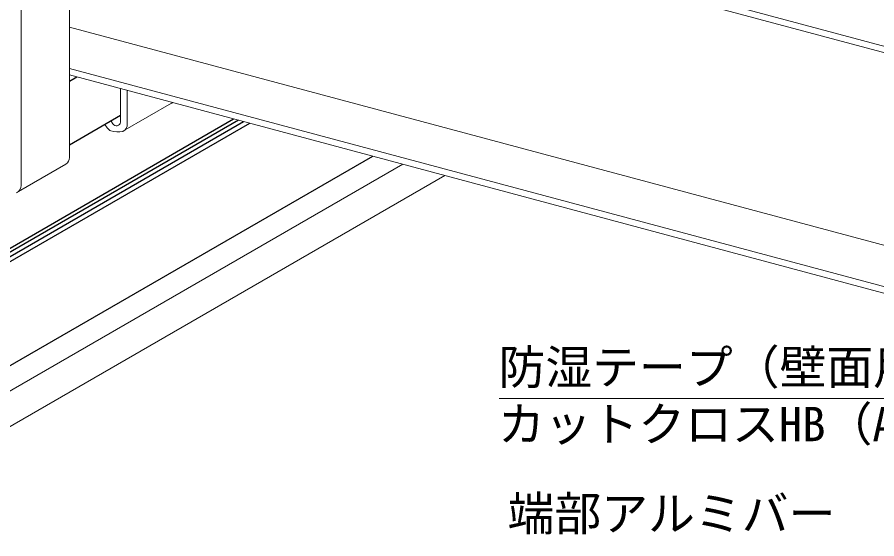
# Model space of a CAD drawing. Units: millimetres on the paper, with parts at other scales. Extents: x -195 to 195, y -135 to 132.
# Drawn here: x -156.4 to -123.34, y -67.05 to -46.99 of the extents above; entities that cross this region are included whole.
import ezdxf
from ezdxf.enums import TextEntityAlignment as Align

# ---------------------------------------------------------------- set-up
doc = ezdxf.new("R2010")
doc.units = ezdxf.units.MM
for name, color, linetype, lineweight in [('A-2_野縁受け', 3, 'Continuous', 18), ('A-3_野縁', 2, 'Continuous', 25), ('A-6_文字', 7, 'Continuous', 18), ('A-A_クリップ', 7, 'Continuous', 18), ('A-D_パネル', 4, 'Continuous', 9)]:
    doc.layers.add(name, color=color, linetype=linetype, lineweight=lineweight)
doc.styles.add('ＭＳ ゴシック', font='')
doc.styles.get('ＭＳ ゴシック').set_extended_font_data('MS Gothic')

msp = doc.modelspace()

# ---------------------------------------------------------------- linework, layer by layer
at = {"layer": 'A-2_野縁受け'}
for p, q in [((-154.305, -39.985), (-112.821, -51.1)), ((-154.052, -39.803), (-112.821, -50.85)), ((-111.157, -58.955), (-154.393, -47.369)), ((-112.821, -60.1), (-154.393, -48.961)), ((-112.821, -60.35), (-154.393, -49.211))]:
    msp.add_line(p, q, dxfattribs=at)
at = {"layer": 'A-3_野縁'}
for p, q in [((-154.393, -49.45), (-154.11, -49.287)), ((-152.425, -50.777), (-154.393, -51.913)), ((-164.239, -60.236), (-148.075, -50.904)), ((-147.887, -50.954), (-163.832, -60.16)), ((-163.62, -60.202), (-147.692, -51.007)), ((-163.62, -60.402), (-147.456, -51.07)), ((-161.555, -63.206), (-142.729, -52.336))]:
    msp.add_line(p, q, dxfattribs=at)
at = {"layer": 'A-6_文字'}
msp.add_line((-118.564, -61.66), (-137.871, -61.66), dxfattribs=at)
at = {"layer": 'A-A_クリップ'}
for p, q in [((-156.251, -39.322), (-156.251, -53.46)), ((-154.393, -40.25), (-154.393, -52.387)), ((-152.425, -49.739), (-152.425, -51.03)), ((-152.164, -49.808), (-152.164, -51.1)), ((-152.333, -51.38), (-150.46, -50.3)), ((-153.024, -51.123), (-152.934, -51.248)), ((-152.789, -50.987), (-152.715, -51.09)), ((-156.352, -53.7), (-154.526, -52.646))]:
    msp.add_line(p, q, dxfattribs=at)
for centre, radius, start, end in [((-150.614, -50.033), 0.308, 296.8502, 308.2765), ((-152.579, -51.015), 0.155, 208.8688, 354.2663), ((-152.472, -51.106), 0.308, 296.8502, 0.9775), ((-152.589, -50.999), 0.425, 215.867, 240), ((-152.542, -50.471), 0.933, 253.8266, 282.9269), ((-154.701, -52.393), 0.308, 304.597, 0.9775), ((-156.559, -53.465), 0.308, 296.8502, 0.9775)]:
    msp.add_arc(centre, radius, start, end, dxfattribs=at)
at = {"layer": 'A-D_パネル'}
msp.add_line((-165.184, -66.276), (-141.575, -52.646), dxfattribs=at)
msp.add_lwpolyline([(-123.862, -77.349), (-163.56, -66.711), (-139.951, -53.081)], dxfattribs=at)

# ---------------------------------------------------------------- texts
at = {"layer": 'A-6_文字', "style": 'ＭＳ ゴシック'}
for s, p in [('防湿テープ（壁面用）', (-137.888, -61.504)), ('カットクロスHB（Aqua）', (-137.914, -63.692)), ('端部アルミバー', (-137.542, -67.134))]:
    msp.add_text(s, height=1.32, dxfattribs=at).set_placement(p, align=Align.BOTTOM_LEFT)

doc.saveas('drawing.dxf')
